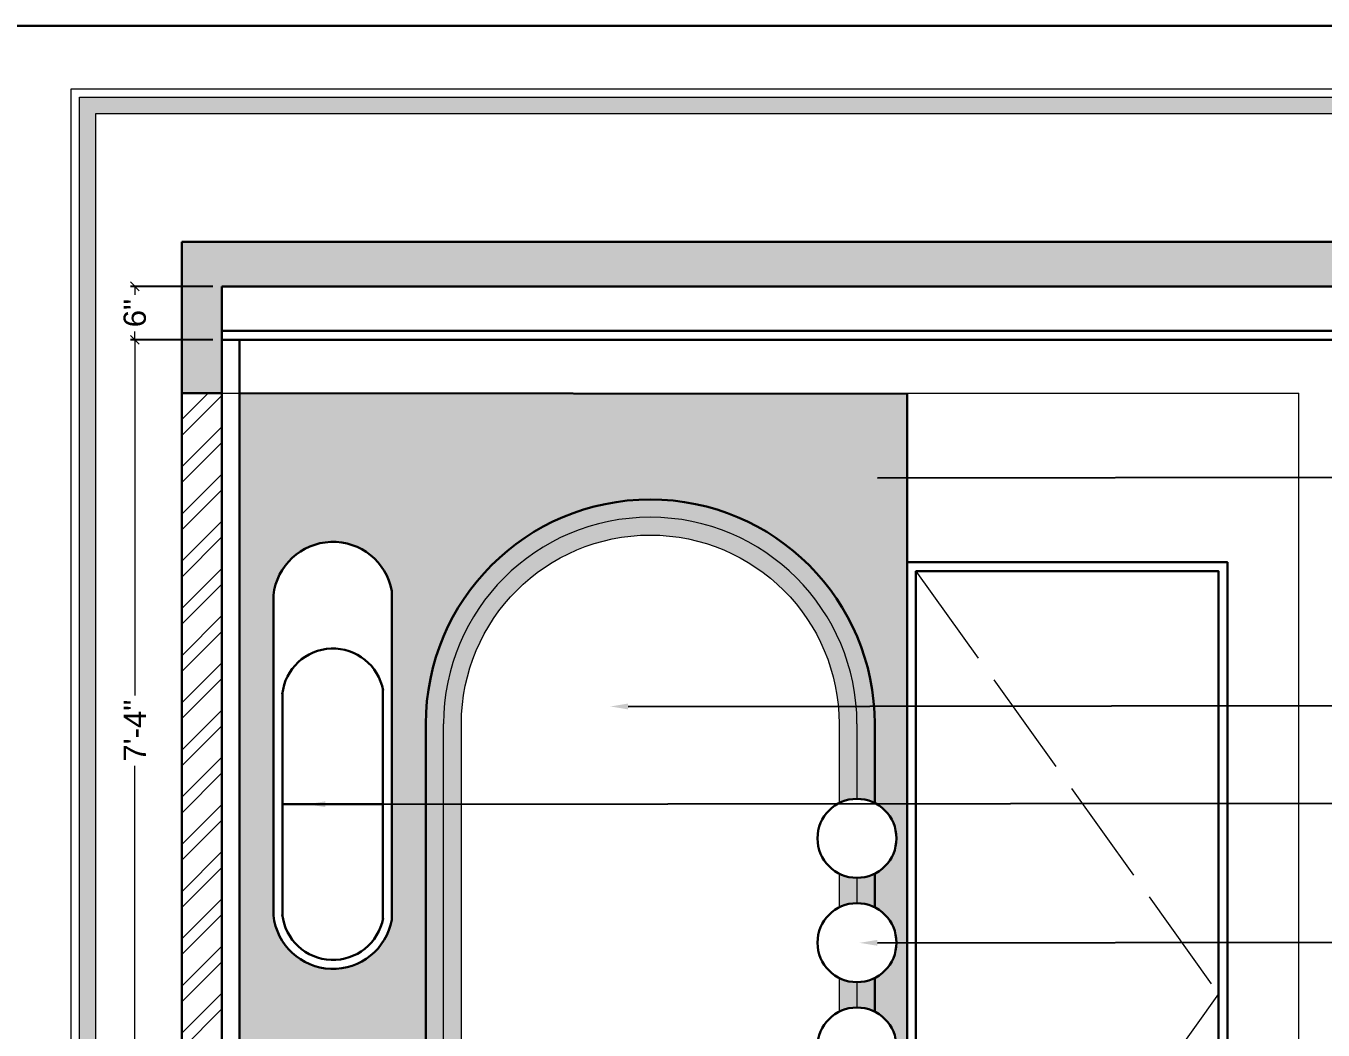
# Model space of a CAD drawing. Header units: millimetres. Extents: x 56222 to 3066687, y -650199 to -121287.
# Drawn here: x 131530.5 to 131676.2, y -183112.4 to -182999.6 of the extents above; entities that cross this region are included whole.
import ezdxf
from ezdxf import colors
from ezdxf.entities.mleader import LeaderData, LeaderLine
from ezdxf.math import Vec2, Vec3

# ---------------------------------------------------------------- set-up
doc = ezdxf.new("R2010")
doc.units = ezdxf.units.MM
doc.header["$MEASUREMENT"] = 0
doc.header["$PDMODE"] = 35
doc.linetypes.add('ACAD_ISO02W100', pattern=[15, 12, -3])
doc.linetypes.add('DASHEDX2', pattern=[1.5, 1, -0.5])
doc.layers.get('Defpoints').update_dxf_attribs({"color": 220})
doc.layers.add('AR HATCH-7', color=7, linetype='Continuous')
for name, color, linetype, lineweight in [('dim05', 1, 'Continuous', 13), ('Dimension', 10, 'DASHEDX2', 20), ('FURNITURE', 32, 'Continuous', 9), ('HACHA', 253, 'Continuous', 5), ('SECTION ( SLAB PLine )', 104, 'Continuous', 30), ('Text', 7, 'Continuous', 15), ('TILE', 14, 'Continuous', 9), ('wall', 7, 'Continuous', 30), ('XX~SLAB ( BEAM )~ ( DIM )', 7, 'Continuous', 9)]:
    doc.layers.add(name, color=color, linetype=linetype, lineweight=lineweight)
doc.styles.add('Arial', font='arial.ttf')
doc.styles.get("Standard").update_dxf_attribs({"font": 'arial.ttf', "height": 6})
doc.styles.add('style4', font='ARIALN.TTF')
doc.dimstyles.new('ISO-25', dxfattribs={"dimtxt": 2.5, "dimasz": 1, "dimexe": 0.5, "dimexo": 1, "dimtad": 0, "dimdec": 1, "dimlunit": 4, "dimtxsty": 'Standard', "dimblk": 'OBLIQUE', "dimcen": 2.5, "dimclrd": 1, "dimclre": 1, "dimclrt": 5, "dimadec": 0, "dimazin": 0, "dimtfac": 1, "dimtdec": 1, "dimtmove": 0, "dimatfit": 3, "dimfxl": 1, "dimlwd": -1, "dimarcsym": 0})

# ---------------------------------------------------------------- blocks, each defined once
blk = doc.blocks.new('_Oblique')
at = {"layer": 'wall', "color": 0, "lineweight": -2}
blk.add_line((-0.5, -0.5), (0.5, 0.5), dxfattribs=at)
blk = doc.blocks.new('*D230')
at = {"layer": 'Defpoints', "color": 0, "lineweight": 30, "transparency": 16777216}
for p in [(131542.7254088489, -183034.8487709358), (131552.4852042001, -183034.8487709358), (131554.4852042001, -183122.673223973)]:
    blk.add_point(p, dxfattribs=at)
at = {"layer": 'dim05', "color": 1, "linetype": 'Continuous', "lineweight": -2, "transparency": 16777216}
for p, q in [((131551.4852042001, -183034.8487709358), (131542.2254088489, -183034.8487709358)), ((131553.4852042001, -183122.673223973), (131542.2254088489, -183122.673223973))]:
    blk.add_line(p, q, dxfattribs=at)
at = {"layer": 'dim05', "color": 1, "linetype": 'Continuous', "transparency": 16777216}
for p, q in [((131542.7254088489, -183034.8487709358), (131542.7254088489, -183074.8234121884)), ((131542.7254088489, -183122.673223973), (131542.7254088489, -183082.6985827204))]:
    blk.add_line(p, q, dxfattribs=at)
at = {"layer": 'dim05', "color": 1, "transparency": 16777216}
for p, rotation in [((131542.7254088489, -183034.8487709358), 90), ((131542.7254088489, -183122.673223973), 270)]:
    blk.add_blockref('_Oblique', p, dxfattribs=dict(at, rotation=rotation))
at = {"layer": 'dim05', "color": 5, "lineweight": 25, "transparency": 16777216, "insert": (131542.7254088488, -183078.7609974544), "char_height": 2.5, "attachment_point": 5, "rotation": 90, "style": 'Arial'}
blk.add_mtext('7\'-4"', dxfattribs=at)
blk = doc.blocks.new('*D231')
at = {"layer": 'Defpoints', "color": 0, "lineweight": 30, "transparency": 16777216}
for p in [(131542.7254088489, -183028.8487709358), (131552.4852042001, -183028.8487709358), (131552.4852042001, -183034.8487709358)]:
    blk.add_point(p, dxfattribs=at)
at = {"layer": 'dim05', "color": 1, "linetype": 'Continuous', "lineweight": -2, "transparency": 16777216}
for p, q in [((131551.4852042001, -183028.8487709358), (131542.2254088489, -183028.8487709358)), ((131551.4852042001, -183034.8487709358), (131542.2254088489, -183034.8487709358))]:
    blk.add_line(p, q, dxfattribs=at)
at = {"layer": 'dim05', "color": 1, "linetype": 'Continuous', "transparency": 16777216}
for p, q in [((131542.7254088489, -183028.8487709358), (131542.7254088489, -183029.7802170477)), ((131542.7254088489, -183034.8487709358), (131542.7254088489, -183033.9173248239))]:
    blk.add_line(p, q, dxfattribs=at)
at = {"layer": 'dim05', "color": 1, "transparency": 16777216}
for p, rotation in [((131542.7254088489, -183028.8487709358), 90), ((131542.7254088489, -183034.8487709358), 270)]:
    blk.add_blockref('_Oblique', p, dxfattribs=dict(at, rotation=rotation))
at = {"layer": 'dim05', "color": 5, "lineweight": 25, "transparency": 16777216, "insert": (131542.7254088488, -183031.8487709358), "char_height": 2.5, "attachment_point": 5, "rotation": 90, "style": 'Arial'}
blk.add_mtext('6"', dxfattribs=at)

msp = doc.modelspace()

# ---------------------------------------------------------------- hatches: boundary and pattern name
at = {"layer": 'AR HATCH-7', "lineweight": 9, "true_color": 0x939598}
h = msp.add_hatch(dxfattribs=at)
h.set_pattern_fill('ANSI32', color=252, scale=10)
h.set_pattern_definition([(45, (0, 0), (-2.651650429449553, 2.651650429449553), []), (45, (1.76776695, 0), (-2.651650429449553, 2.651650429449553), [])])
h.paths.add_polyline_path([(131552.4852042, -183040.8487709356), (131547.9852042, -183040.8487709356), (131547.9852042, -183155.8487709357), (131552.4852042, -183155.8487709357)])
h.paths.add_polyline_path([(131737.9852042, -183040.8487709356), (131733.4852042, -183040.8487709356), (131733.4852042, -183050.1773781594), (131737.9852042, -183050.169955115)])
h.paths.add_polyline_path([(131737.9852042, -183050.169955115), (131733.4852042, -183050.1773781594), (131733.4852042, -183066.1775816904), (131737.9852042, -183066.1545076646)])
h.paths.add_polyline_path([(131737.9852042, -183066.1545076646), (131733.4852042, -183066.1775816904), (131733.4852042, -183075.8639459969), (131737.9852042, -183075.8579782406)])
h.paths.add_polyline_path([(131737.9852042, -183075.8579782406), (131733.4852042, -183075.8639459969), (131733.4852042, -183086.8478570585), (131737.9852042, -183086.8430372943)])
h.paths.add_polyline_path([(131737.9852042, -183086.8430372943), (131733.4852042, -183086.8478570585), (131733.4852042, -183091.682443849), (131737.9852042, -183091.6593698232)])
h.paths.add_polyline_path([(131737.9852042, -183091.6593698232), (131733.4852042, -183091.682443849), (131733.4852042, -183102.4232027702), (131737.9852042, -183102.4157797259)])
h.paths.add_polyline_path([(131737.9852042, -183102.4157797259), (131733.4852042, -183102.4232027702), (131733.4852042, -183119.9589824714), (131737.9852042, -183119.9541627073)])
h.paths.add_polyline_path([(131737.9852042, -183119.9541627073), (131733.4852042, -183119.9589824714), (131733.4852042, -183125.2655519565), (131737.9852042, -183125.2596913561)])
h.paths.add_polyline_path([(131737.9852042, -183125.2596913561), (131733.4852042, -183125.2655519565), (131733.4852042, -183155.8487709357), (131737.9852042, -183155.8487709357)])
h.paths.add_polyline_path([(131765.3410944221, -183026.9532800456), (131791.0333133531, -183026.9532800456), (131791.0333133531, -183023.7758760848), (131765.3410944221, -183023.7758760848)], flags=9)
h.paths.add_polyline_path([(131771.1257188519, -183063.2277574927), (131784.120599122, -183063.2277574927), (131784.120599122, -183060.2108719205), (131771.1257188519, -183060.2108719205)], flags=9)
h.paths.add_polyline_path([(131768.8590051619, -183078.4755826953), (131786.387312812, -183078.4755826953), (131786.387312812, -183075.4040287268), (131768.8590051619, -183075.4040287268)], flags=9)
h.paths.add_polyline_path([(131762.6337840968, -183023.6735214739), (131793.7229119747, -183023.6735214739), (131793.7229119747, -183020.4961175131), (131762.6337840968, -183020.4961175131)], flags=9)
h.paths.add_polyline_path([(131781.1476331081, -183131.0131533922), (131793.4881182001, -183131.0131533922), (131793.4881182001, -183128.6800753161), (131781.1476331081, -183128.6800753161)], flags=9)
h.paths.add_polyline_path([(131778.6473430063, -183089.8708795363), (131790.1634533252, -183089.8708795363), (131790.1634533252, -183087.5670418846), (131778.6473430063, -183087.5670418846)], flags=9)
h.paths.add_polyline_path([(131763.2804073106, -183099.545558126), (131772.1125544601, -183099.545558126), (131772.1125544601, -183097.2109410802), (131763.2804073106, -183097.2109410802)], flags=9)
h.paths.add_polyline_path([(131763.7465314403, -183089.8372786977), (131770.6862588399, -183089.8372786977), (131770.6862588399, -183087.5811491069), (131763.7465314403, -183087.5811491069)], flags=9)
h.paths.add_polyline_path([(131761.4610233761, -183073.2970014975), (131782.5403862383, -183073.2970014975), (131782.5403862383, -183070.1216920679), (131761.4610233761, -183070.1216920679)], flags=9)
h.paths.add_polyline_path([(131765.4319230324, -183165.2369204529), (131782.3712208842, -183165.2369204529), (131782.3712208842, -183162.5880453139), (131765.4319230324, -183162.5880453139)], flags=9)
h.paths.add_polyline_path([(131765.0966717611, -183161.5230808309), (131778.7724432086, -183161.5230808309), (131778.7724432086, -183158.8742056919), (131765.0966717611, -183158.8742056919)], flags=9)
h.paths.add_polyline_path([(131765.4108793371, -183157.3130287163), (131790.5326673569, -183157.3130287163), (131790.5326673569, -183154.6641535774), (131765.4108793371, -183154.6641535774)], flags=9)
h.paths.add_polyline_path([(131765.6263644228, -183153.6630888742), (131785.132116274, -183153.6630888742), (131785.132116274, -183151.0142137352), (131765.6263644228, -183151.0142137352)], flags=9)
h.paths.add_polyline_path([(131760.959267743, -183055.8071612625), (131783.788262406, -183055.8071612625), (131783.788262406, -183052.631851833), (131760.959267743, -183052.631851833)], flags=9)
h.paths.add_polyline_path([(131761.46429735, -183049.9545839423), (131792.0548994577, -183049.9545839423), (131792.0548994577, -183041.8619100704), (131761.46429735, -183041.8619100704)], flags=9)
h.paths.add_polyline_path([(131761.46429735, -183041.181833895), (131794.4418075822, -183041.181833895), (131794.4418075822, -183038.8376045569), (131761.46429735, -183038.8376045569)], flags=9)
h.paths.add_polyline_path([(131761.46429735, -183038.1567524036), (131787.1095920854, -183038.1567524036), (131787.1095920854, -183035.8125230655), (131761.46429735, -183035.8125230655)], flags=9)
h.paths.add_polyline_path([(131761.6548856843, -183033.5006733231), (131770.255161398, -183033.5006733231), (131770.255161398, -183031.1660562773), (131761.6548856843, -183031.1660562773)], flags=9)
h.paths.add_polyline_path([(131790.5005364155, -183118.5867908075), (131792.9242280251, -183118.5867908075), (131792.9242280251, -183116.4017796608), (131790.5005364155, -183116.4017796608)], flags=9)
h.paths.add_polyline_path([(131786.0538443081, -183118.2739747463), (131788.4797057401, -183118.2739747463), (131788.4797057401, -183116.6769854673), (131786.0538443081, -183116.6769854673)], flags=9)
h.paths.add_polyline_path([(131781.6997312894, -183118.2739747461), (131784.1255927214, -183118.2739747461), (131784.1255927214, -183116.6769854671), (131781.6997312894, -183116.6769854671)], flags=9)
h.paths.add_polyline_path([(131761.5891988432, -183118.8111405118), (131776.7280438528, -183118.8111405118), (131776.7280438528, -183116.476523466), (131761.5891988432, -183116.476523466)], flags=9)
h.paths.add_polyline_path([(131782.8569154628, -183123.3358547781), (131791.7880696636, -183123.3358547781), (131791.7880696636, -183120.2363697878), (131782.8569154628, -183120.2363697878)], flags=9)
h.paths.add_polyline_path([(131761.5894553381, -183123.2954414982), (131778.9469816756, -183123.2954414982), (131778.9469816756, -183120.9623634221), (131761.5894553381, -183120.9623634221)], flags=9)
h.paths.add_polyline_path([(131784.2317284013, -183127.4994778542), (131790.3537498965, -183127.4994778542), (131790.3537498965, -183124.3999928639), (131784.2317284013, -183124.3999928639)], flags=9)
h.paths.add_polyline_path([(131761.6020235908, -183130.9701319177), (131774.262101392, -183130.9701319177), (131774.262101392, -183128.7124633572), (131761.6020235908, -183128.7124633572)], flags=9)
h.paths.add_polyline_path([(131783.2062615864, -183135.5811005692), (131791.4294897218, -183135.5811005692), (131791.4294897218, -183133.3249709785), (131783.2062615864, -183133.3249709785)], flags=9)
h.paths.add_polyline_path([(131761.5894553382, -183135.4198252254), (131776.61185164, -183135.4198252254), (131776.61185164, -183133.0867471494), (131761.5894553382, -183133.0867471494)], flags=9)
h.paths.add_polyline_path([(131761.224055154, -183127.1422451088), (131769.476010724, -183127.1422451088), (131769.476010724, -183124.8091670327), (131761.224055154, -183124.8091670327)], flags=9)
h.paths.add_polyline_path([(131762.6211902211, -183111.6651185121), (131794.3773574182, -183111.6651185121), (131794.3773574182, -183107.7394036871), (131762.6211902211, -183107.7394036871)], flags=9)
h.paths.add_polyline_path([(131765.859986543, -183014.8342647433), (131791.7037099037, -183014.8342647433), (131791.7037099037, -183011.6589553137), (131765.859986543, -183011.6589553137)], flags=9)
h.paths.add_polyline_path([(131568.1114574044, -183172.4976384983), (131630.7444724112, -183172.4976384983), (131630.7444724112, -183162.0133274479), (131568.1114574044, -183162.0133274479)], flags=9)
at = {"layer": 'AR HATCH-7', "lineweight": 0, "true_color": 0x939598}
h = msp.add_hatch(dxfattribs=at)
h.set_pattern_fill('AR-CONC', color=252, angle=45)
h.set_pattern_definition([(95, (0, 0), (5.515519991722208, 4.628070788119675), [0.75, -8.25]), (40.00000000000002, (0, 0), (-6.299921673908859, 4.337681495980274), [0.6, -6.6]), (145.45144446, (0.459626655615763, 0.3856725635446194), (-0.7844016433796002, 8.965752213322599), [0.63740192, -7.01142112]), (91.18419999999999, (-1.414213562373095, 1.414213562373095), (8.71693387946328, 6.376137762145187), [1.125, -12.375]), (141.63563549, (-0.6878023983646285, 1.945557908087804), (-0.2790006838437646, 13.49711668190895), [0.95610342, -10.5171376]), (36.18416399000001, (-1.414213562373095, 1.414213562373095), (-0.2790006846561948, 13.49711667396096), [0.9, -9.90000001]), (66, (-0.3535533905932738, 1.767766952966369), (7.067715721143024, 1.373824764677699), [0.7499999999999999, -8.249999999999998]), (11.00000000000004, (-0.3535533905932738, 1.767766952966369), (-3.407085930619541, 6.848084353987662), [0.6, -6.6]), (116.45144474, (0.2354229155045856, 1.882252349166583), (3.660629749971532, 8.22190905583728), [0.6374019000000001, -7.01142112]), (82.50000000000001, (0, 0), (-2.267931853063402, 2.439898176125473), [0, -6.519999999999999, 0, -6.699999999999999, 0, -6.624999999999999]), (52.49999999999999, (0, 0), (-0.9287294220246007, 4.649094499003634), [0, -3.82, 0, -6.37, 0, -2.525]), (12.5, (-1.576848122046001, -1.576848122046001), (3.934181673192061, 3.615207618148607), [0, -2.5, 0, -7.8, 0, -10.35]), (2.499999999999997, (-2.283954903232549, -2.283954903232549), (3.415899831984662, 4.83159806873949), [0, -3.25, 0, -5.18, 0, -7.35])])
h.paths.add_polyline_path([(131737.9852042, -183023.8487709356), (131547.9852042, -183023.8487709356), (131547.9852042, -183040.8487709356), (131552.4852042, -183040.8487709356), (131552.4852042, -183028.8487709357), (131733.4852042001, -183028.8487709357), (131737.9852042, -183028.8487709357)])
h.paths.add_polyline_path([(131737.9852042, -183028.8487709357), (131733.4852042001, -183028.8487709357), (131733.4852042001, -183031.6679019379), (131737.9852042, -183031.6304871028)], flags=17)
h.paths.add_polyline_path([(131737.9852042, -183031.6304871028), (131733.4852042001, -183031.6679019379), (131733.4852042001, -183040.8487709356), (131737.9852042, -183040.8487709356)], flags=17)
at = {"layer": 'AR HATCH-7', "lineweight": 30, "true_color": 0xe7e2df, "transparency": 33554687}
h = msp.add_hatch(color=254, dxfattribs=at)
h.dxf.hatch_style = 1
edge = h.paths.add_edge_path()
edge.add_line((131629.4852042, -183040.8487709356), (131554.4852042, -183040.8487709356))
edge.add_line((131554.4852042, -183040.8487709356), (131554.4852042, -183122.673223973))
edge.add_line((131554.4852042, -183122.673223973), (131575.4109527951, -183122.673223973))
edge.add_line((131575.4109527951, -183122.673223973), (131575.4109527951, -183087.017163861))
edge.add_line((131575.4109527951, -183087.017163861), (131571.6008610338, -183087.0212446929))
edge.add_line((131571.6008610338, -183087.0212446929), (131571.6008610338, -183100.006963003))
edge.add_arc((131564.9832368958, -183098.7983422635), 6.72708802699165, 186.1842160074224, 349.6497656373681, ccw=False)
edge.add_line((131558.2952959588, -183099.5230210521), (131558.2952959588, -183063.5576102674))
edge.add_arc((131564.9832368958, -183064.2822890561), 6.727088027010899, 90, 173.815783992058, ccw=False)
edge.add_line((131564.9832368958, -183057.5552010291), (131564.9480784975, -183057.5544132207))
edge.add_line((131564.9480784975, -183057.5544132207), (131564.9832368958, -183057.5552010291))
edge.add_arc((131564.9832368958, -183064.2822890561), 6.727088027022546, 10.350234362343485, 90, ccw=False)
edge.add_line((131571.6008610338, -183063.0736683166), (131571.6008610338, -183087.0212446929))
edge.add_line((131571.6008610338, -183087.0212446929), (131575.4109527951, -183087.017163861))
edge.add_line((131575.4109527951, -183087.017163861), (131575.4109527951, -183078.0105382809))
edge.add_arc((131600.6325931214, -183078.0105382809), 25.22164032631554, 10.592526118590285, 180.0000000000661, ccw=False)
edge.add_line((131625.4244399521, -183073.3742173824), (131629.4852042, -183073.3688321266))
edge.add_line((131629.4852042, -183073.3688321266), (131629.4852042, -183040.8487709356))
edge = h.paths.add_edge_path(flags=17)
edge.add_line((131629.4852042, -183073.3688321266), (131625.4244399521, -183073.3742173824))
edge.add_arc((131600.6325931213, -183078.0105382809), 25.22164032637338, -6.610889613511972e-11, 10.5925261185659, ccw=False)
edge.add_line((131625.8542334477, -183078.0105382809), (131625.8542334477, -183086.9010242866))
edge.add_arc((131623.8542334482, -183090.8612871335), 4.436629555757349, 61.480835737285815, 63.20544899635638, ccw=False)
edge.add_line((131625.9725141191, -183086.9630094607), (131629.4852042, -183086.9592471635))
edge.add_line((131629.4852042, -183086.9592471635), (131629.4852042, -183073.3688321266))
edge = h.paths.add_edge_path(flags=17)
edge.add_line((131629.4852042, -183086.9592471635), (131625.9725141191, -183086.9630094607))
edge.add_arc((131623.8542334477, -183090.8612871337), 4.436629556121227, 0, 61.48083573256878, ccw=False)
edge.add_arc((131623.8542334477, -183090.8612871337), 4.436629556119442, 296.7945510083305, 359.99999999962415, ccw=False)
edge.add_line((131625.8542334477, -183094.8215499808), (131625.8542334477, -183098.6234983395))
edge.add_arc((131623.8542334477, -183102.5837611866), 4.43662955611028, -0.16745377827578523, 63.20544899150008, ccw=False)
edge.add_line((131628.2908440556, -183102.5967277494), (131629.4852042, -183102.5947575743))
edge.add_line((131629.4852042, -183102.5947575743), (131629.4852042, -183086.9592471635))
edge = h.paths.add_edge_path(flags=17)
edge.add_line((131629.4852042, -183102.5947575743), (131628.2908440556, -183102.5967277494))
edge.add_arc((131623.8542334477, -183102.5837611866), 4.436629556105052, 296.79455100849987, 359.8325462217242, ccw=False)
edge.add_line((131625.8542334477, -183106.5440240337), (131625.8542334477, -183110.3459723925))
edge.add_arc((131623.8542334477, -183114.3062352396), 4.43662955613626, 3.757918420888018e-10, 63.20544899166953, ccw=False)
edge.add_arc((131623.8542334477, -183114.3062352396), 4.436629556119442, 296.7945510083305, 359.99999999962415, ccw=False)
edge.add_line((131625.8542334477, -183118.2664980867), (131625.8542334477, -183120.0742615593))
edge.add_line((131625.8542334477, -183120.0742615593), (131629.4852042, -183120.0703725764))
edge.add_line((131629.4852042, -183120.0703725764), (131629.4852042, -183102.5947575743))
h.paths.add_polyline_path([(131629.4852042, -183120.0703725764), (131625.8542334477, -183120.0742615593), (131625.8542334477, -183125.4057257591), (131629.4852042, -183125.4009969439)])
edge = h.paths.add_edge_path()
edge.add_line((131629.4852042, -183125.4009969439), (131625.8542334477, -183125.4057257591))
edge.add_line((131625.8542334477, -183125.4057257591), (131625.8542334477, -183135.8381298537))
edge.add_arc((131625.6303663733, -183137.8255612445), 2.000000000022324, 8.33779267850332e-10, 83.57321245498753, ccw=False)
edge.add_line((131627.6303663733, -183137.8255612445), (131627.6303663734, -183155.8487709357))
edge.add_line((131627.6303663734, -183155.8487709357), (131629.4852042, -183155.8487709357))
edge.add_line((131629.4852042, -183155.8487709357), (131629.4852042, -183125.4009969439))
edge = h.paths.add_edge_path()
edge.add_line((131625.8542334477, -183125.4057257591), (131623.8542334477, -183125.4083304704))
edge.add_line((131623.8542334477, -183125.4083304704), (131623.8542334477, -183135.8255612445))
edge.add_line((131623.8542334477, -183135.8255612445), (131625.6303663733, -183135.8255612445))
edge.add_arc((131625.6303663733, -183137.8255612445), 2.000000000029104, 83.57321245333048, 89.9999999983325, ccw=False)
edge.add_line((131625.8542334477, -183135.8381298537), (131625.8542334477, -183125.4057257591))
h.paths.add_polyline_path([(131623.8542334477, -183125.4083304704), (131621.8542334477, -183125.4109351817), (131621.8542334477, -183135.8255612445), (131623.8542334477, -183135.8255612445)])
h.paths.add_polyline_path([(131625.8542334477, -183120.0742615593), (131623.8542334477, -183120.0764036767), (131623.8542334477, -183125.4083304704), (131625.8542334477, -183125.4057257591)])
h.paths.add_polyline_path([(131623.8542334477, -183120.0764036767), (131621.8542334477, -183120.0785457941), (131621.8542334477, -183125.4109351817), (131623.8542334477, -183125.4083304704)])
edge = h.paths.add_edge_path(flags=17)
edge.add_arc((131623.8542334477, -183114.3062352396), 4.436629556149379, 270.00000000037585, 296.79455100866596, ccw=False)
edge.add_line((131623.8542334477, -183118.7428647957), (131623.8542334477, -183120.0764036767))
edge.add_line((131623.8542334477, -183120.0764036767), (131625.8542334477, -183120.0742615593))
edge.add_line((131625.8542334477, -183120.0742615593), (131625.8542334477, -183118.2664980867))
edge = h.paths.add_edge_path(flags=17)
edge.add_arc((131623.8542334477, -183114.3062352396), 4.436629556148546, 243.20544899133398, 269.99999999962415, ccw=False)
edge.add_line((131621.8542334477, -183118.2664980867), (131621.8542334477, -183120.0785457941))
edge.add_line((131621.8542334477, -183120.0785457941), (131623.8542334477, -183120.0764036767))
edge.add_line((131623.8542334477, -183120.0764036767), (131623.8542334477, -183118.7428647957))
edge = h.paths.add_edge_path(flags=17)
edge.add_arc((131623.8542334477, -183102.5837611866), 4.436629556123401, 270.00000000037585, 296.7945510088354, ccw=False)
edge.add_line((131623.8542334477, -183107.0203907427), (131623.8542334477, -183109.8696056835))
edge.add_arc((131623.8542334477, -183114.3062352396), 4.436629556148546, 63.20544899133398, 89.99999999962421, ccw=False)
edge.add_line((131625.8542334477, -183110.3459723925), (131625.8542334477, -183106.5440240337))
edge = h.paths.add_edge_path(flags=17)
edge.add_arc((131623.8542334477, -183102.5837611866), 4.436629556119442, 243.2054489911646, 269.99999999962415, ccw=False)
edge.add_line((131621.8542334477, -183106.5440240337), (131621.8542334477, -183110.3459723925))
edge.add_arc((131623.8542334477, -183114.3062352396), 4.436629556149379, 90.00000000037579, 116.79455100866599, ccw=False)
edge.add_line((131623.8542334477, -183109.8696056835), (131623.8542334477, -183107.0203907427))
edge = h.paths.add_edge_path(flags=17)
edge.add_arc((131623.8542334477, -183090.8612871337), 4.436629556149379, 270.00000000037585, 296.79455100866596, ccw=False)
edge.add_line((131623.8542334477, -183095.2979166898), (131623.8542334477, -183098.1471316305))
edge.add_arc((131623.8542334477, -183102.5837611866), 4.436629556119442, 63.20544899116459, 89.99999999962421, ccw=False)
edge.add_line((131625.8542334477, -183098.6234983395), (131625.8542334477, -183094.8215499808))
edge = h.paths.add_edge_path(flags=17)
edge.add_arc((131623.8542334477, -183090.8612871337), 4.436629556148546, 243.20544899133398, 269.99999999962415, ccw=False)
edge.add_line((131621.8542334477, -183094.8215499808), (131621.8542334477, -183098.6234983395))
edge.add_arc((131623.8542334477, -183102.5837611866), 4.436629556123401, 90.00000000037579, 116.79455100883541, ccw=False)
edge.add_line((131623.8542334477, -183098.1471316305), (131623.8542334477, -183095.2979166898))
edge = h.paths.add_edge_path(flags=17)
edge.add_line((131625.4244399521, -183073.3742173824), (131623.3872443433, -183073.3769190462))
edge.add_arc((131600.6325931213, -183078.0105382809), 23.22164032639741, -7.179323802120052e-11, 11.509993107715104, ccw=False)
edge.add_line((131623.8542334477, -183078.0105382809), (131623.8542334477, -183086.4246575776))
edge.add_arc((131623.8542334477, -183090.8612871337), 4.436629556148546, 63.20544899133398, 89.99999999962421, ccw=False)
edge.add_line((131625.8542334477, -183086.9010242866), (131625.8542334477, -183078.0105382809))
edge.add_arc((131600.6325931213, -183078.0105382809), 25.22164032637374, 359.9999999999339, 370.592526118566)
edge = h.paths.add_edge_path(flags=16)
edge.add_line((131623.3872443433, -183073.3769190462), (131621.3428009816, -183073.3796303217))
edge.add_arc((131600.6325931214, -183078.010538281), 21.22164032631614, 7.861444828449748e-11, 12.60428963680431, ccw=False)
edge.add_line((131621.8542334477, -183078.0105382809), (131621.8542334477, -183086.9010242866))
edge.add_arc((131623.8542334477, -183090.8612871337), 4.436629556149379, 90.00000000037579, 116.79455100866599, ccw=False)
edge.add_line((131623.8542334477, -183086.4246575776), (131623.8542334477, -183078.0105382809))
edge.add_arc((131600.6325931213, -183078.0105382809), 23.22164032640285, 359.9999999999282, 371.5099931077151)
edge = h.paths.add_edge_path(flags=17)
edge.add_line((131575.4109527951, -183078.0105382809), (131575.4109527951, -183087.017163861))
edge.add_line((131575.4109527951, -183087.017163861), (131577.4109527951, -183087.0150217436))
edge.add_line((131577.4109527951, -183087.0150217436), (131577.4109527951, -183078.0105382809))
edge.add_arc((131600.6325931214, -183078.0105382809), 23.22164032631554, 11.509993107828393, 180, ccw=False)
edge.add_line((131623.3872443433, -183073.3769190462), (131625.4244399521, -183073.3742173824))
edge.add_arc((131600.6325931214, -183078.0105382809), 25.22164032632151, 10.59252611865526, 180)
edge = h.paths.add_edge_path(flags=16)
edge.add_line((131577.4109527951, -183078.0105382809), (131577.4109527951, -183087.0150217436))
edge.add_line((131577.4109527951, -183087.0150217436), (131579.4109527951, -183087.0128796262))
edge.add_line((131579.4109527951, -183087.0128796262), (131579.4109527951, -183078.0105382809))
edge.add_arc((131600.6325931214, -183078.0105382809), 21.22164032631554, 12.604289636727685, 180, ccw=False)
edge.add_line((131621.3428009816, -183073.3796303217), (131623.3872443433, -183073.3769190462))
edge.add_arc((131600.6325931214, -183078.0105382809), 23.22164032631766, 11.50999310782845, 180)
h.paths.add_polyline_path([(131579.4109527951, -183087.0128796262), (131577.4109527951, -183087.0150217436), (131577.4109527951, -183120.1261471566), (131579.4109527951, -183120.1240050392)], flags=17)
h.paths.add_polyline_path([(131577.4109527951, -183087.0150217436), (131575.4109527951, -183087.017163861), (131575.4109527951, -183120.128289274), (131577.4109527951, -183120.1261471566)], flags=17)
h.paths.add_polyline_path([(131579.4109527951, -183120.1240050392), (131577.4109527951, -183120.1261471566), (131577.4109527951, -183122.673223973), (131579.4109527951, -183122.673223973)], flags=17)
h.paths.add_polyline_path([(131577.4109527951, -183120.1261471566), (131575.4109527951, -183120.128289274), (131575.4109527951, -183122.673223973), (131577.4109527951, -183122.673223973)], flags=17)
at = {"layer": 'Dimension', "linetype": 'Continuous', "true_color": 0xd39e00}
h = msp.add_hatch(color=42, dxfattribs=at)
h.paths.add_polyline_path([(131536.4990437951, -183007.5772644597), (131536.4990437951, -183192.4133636831), (131799.0968054884, -183192.4133636831), (131799.0968054884, -183007.5772644597)])
h.paths.add_polyline_path([(131538.3420062482, -183009.4202269126), (131797.2538430354, -183009.4202269126), (131797.2538430354, -183190.5704012301), (131538.3420062482, -183190.5704012301)], flags=16)

# ---------------------------------------------------------------- linework, layer by layer
at = {"layer": 'Dimension', "color": 42, "linetype": 'Continuous', "true_color": 0xd39e00}
for points in [[(131535.5775625686, -183006.6557832332), (131800.0182867149, -183006.6557832332), (131800.0182867149, -183193.3348449096), (131535.5775625686, -183193.3348449096)], [(131536.4990437951, -183007.5772644597), (131799.0968054884, -183007.5772644597), (131799.0968054884, -183192.4133636831), (131536.4990437951, -183192.4133636831)], [(131538.3420062482, -183009.4202269126), (131797.2538430354, -183009.4202269126), (131797.2538430354, -183190.5704012301), (131538.3420062482, -183190.5704012301)]]:
    msp.add_lwpolyline(points, close=True, dxfattribs=at)
at = {"layer": 'FURNITURE', "lineweight": 30}
for p, q in [((131554.4852042, -183034.8487709357), (131554.4852042, -183155.8487709357)), ((131629.4852042, -183040.9304602229), (131554.4852042, -183040.8487709356)), ((131629.4852042, -183155.8487709357), (131629.4852042, -183040.8487709356)), ((131559.2952959588, -183074.5397837377), (131559.2952959588, -183099.5230210522)), ((131575.4109527951, -183122.673223973), (131575.4109527951, -183078.0105382809)), ((131625.8542334477, -183078.0105382809), (131625.8542334477, -183086.9010242866)), ((131559.2952959588, -183087.0314023949), (131570.6008610338, -183087.0314023949)), ((131625.8542334477, -183094.8215499808), (131625.8542334477, -183098.6234983395)), ((131625.8542334477, -183106.5440240337), (131625.8542334477, -183110.3459723925))]:
    msp.add_line(p, q, dxfattribs=at)
at = {"layer": 'FURNITURE', "lineweight": 5}
for p, q in [((131577.4109527951, -183122.673223973), (131577.4109527951, -183078.0105382809)), ((131623.8542334477, -183078.0105382809), (131623.8542334477, -183086.4246575776)), ((131623.8542334477, -183095.2979166898), (131623.8542334477, -183098.1471316305)), ((131623.8542334477, -183107.0203907427), (131623.8542334477, -183109.8696056835))]:
    msp.add_line(p, q, dxfattribs=at)
msp.add_lwpolyline([(131579.4109527951, -183122.673223973), (131579.4109527951, -183078.0105382809, -0.9999999999999999), (131621.8542334477, -183078.0105382809), (131621.8542334477, -183086.9010242866)], format="xyb", dxfattribs=at)
at = {"layer": 'FURNITURE', "lineweight": 30}
msp.add_lwpolyline([(131571.6008610338, -183100.006963003), (131571.6008610338, -183063.0736683166, 0.8652008510593471), (131558.2952959588, -183063.5576102674), (131558.2952959588, -183099.5230210522)], format="xyb", dxfattribs=at)
for points in [[(131565.0835340615, -183057.5544132207), (131564.9480784975, -183057.5544132207)], [(131570.6008610338, -183100.006963003), (131570.6008610338, -183074.0558417868)], [(131564.7387250022, -183105.5209851409), (131565.2277487895, -183105.5209851409)]]:
    msp.add_lwpolyline(points, dxfattribs=at)
at = {"layer": 'FURNITURE', "linetype": 'ACAD_ISO02W100', "lineweight": 5}
msp.add_lwpolyline([(131630.4852042, -183060.8487709357), (131664.4852042, -183108.3487709357), (131630.4852042, -183155.8487709357)], dxfattribs=at)
at = {"layer": 'FURNITURE', "lineweight": 5}
for points in [[(131621.8542334477, -183094.8215499808), (131621.8542334477, -183098.6234983395)], [(131621.8542334477, -183106.5440240337), (131621.8542334477, -183110.3459723925)]]:
    msp.add_lwpolyline(points, dxfattribs=at)
at = {"layer": 'FURNITURE', "lineweight": 30}
for centre in [(131623.8542334477, -183090.8612871337), (131623.8542334477, -183102.5837611866), (131623.8542334477, -183114.3062352396)]:
    msp.add_circle(centre, 4.436629556119442, dxfattribs=at)
for centre, radius, start, end in [((131600.6325931214, -183078.0105382809), 25.22164032631554, 0, 180), ((131564.9832368958, -183075.2644625263), 5.727088027015053, 10.3502343623435, 173.8157839918651), ((131564.9832368958, -183098.7983422635), 6.727088027015053, 186.1842160074672, 349.6497656387023), ((131564.9832368958, -183098.7983422635), 5.727088027015053, 186.1842160074671, 349.6497656387023)]:
    msp.add_arc(centre, radius, start, end, dxfattribs=at)
at = {"layer": 'FURNITURE', "lineweight": 5}
msp.add_arc((131600.6325931214, -183078.0105382809), 23.22164032631554, 0, 180, dxfattribs=at)
at = {"layer": 'HACHA', "color": 9, "lineweight": 5, "true_color": 0xc7c8ca}
for p in [(131552.4852042, -183040.8487709356), (131673.4852042, -183155.8487709357)]:
    msp.add_line(p, (131673.4852042, -183040.8487709356), dxfattribs=at)
at = {"layer": 'SECTION ( SLAB PLine )', "color": 1}
for p, q in [((131547.9852042, -183023.8487709356), (131547.9852042, -183040.8487709356)), ((131547.9852042, -183023.8487709356), (131737.9852042, -183023.8487709356)), ((131552.4852042, -183028.8487709358), (131552.4852042, -183040.8487709356)), ((131552.4852042, -183028.8487709357), (131733.4852042001, -183028.8487709357)), ((131547.9852042, -183040.8487709356), (131552.4852042, -183040.8487709356))]:
    msp.add_line(p, q, dxfattribs=at)
at = {"layer": 'SECTION ( SLAB PLine )', "color": 6}
for p, q in [((131552.4852042, -183033.8487709357), (131733.4852042001, -183033.8487709357)), ((131552.4852042, -183034.8487709357), (131733.4852042001, -183034.8487709357))]:
    msp.add_line(p, q, dxfattribs=at)
at = {"layer": 'TILE', "color": 242, "lineweight": 30, "true_color": 0xcd2027}
msp.add_lwpolyline([(131001.3759756326, -182999.5871448811), (132066.7549699799, -182999.5871448811), (132066.7549699799, -183428.424590302), (131001.3759756326, -183428.424590302)], close=True, dxfattribs=at)
at = {"layer": 'XX~SLAB ( BEAM )~ ( DIM )', "lineweight": 30}
for p, q in [((131547.9852042, -183040.8487709356), (131547.9852042, -183155.8487709357)), ((131552.4852042, -183040.8487709356), (131552.4852042, -183155.8487709357))]:
    msp.add_line(p, q, dxfattribs=at)
for points in [[(131629.4852042, -183155.8487709357), (131629.4852042, -183059.8487709357), (131665.4852042, -183059.8487709357), (131665.4852042, -183155.8487709357)], [(131630.4852042, -183155.8487709357), (131630.4852042, -183060.8487709357), (131664.4852042, -183060.8487709357), (131664.4852042, -183155.8487709357)]]:
    msp.add_lwpolyline(points, dxfattribs=at)

# ---------------------------------------------------------------- dimensions: what is measured, and where the dimension line sits
at = {"layer": 'dim05', "color": 27, "lineweight": 25, "true_color": 0x7d5120}
for base, p1, p2, picture, middle in [((131542.7254088489, -183028.8487709358), (131552.4852042, -183034.8487709357), (131552.4852042, -183028.8487709358), '*D231', (131542.7254088488, -183031.8487709358)), ((131542.7254088489, -183034.8487709358), (131554.4852042, -183122.673223973), (131552.4852042, -183034.8487709357), '*D230', (131542.7254088488, -183078.7609974544))]:
    dim = msp.add_linear_dim(base=base, p1=p1, p2=p2, angle=90, dimstyle='ISO-25', override={"dimtxsty": 'Arial', "dimtmove": 1}, dxfattribs=at)
    dim.commit()
    dim.dimension.update_dxf_attribs({"geometry": picture, "text_midpoint": middle})

# ---------------------------------------------------------------- leaders
at = {"layer": 'Text', "color": 1, "lineweight": 0, "ltscale": 20}
ml = msp.add_multileader_mtext('Standard', dxfattribs=at)
ml.set_content('wall \\Ppaneling', color=1, style='style4')
ml.set_leader_properties()
ml.build(insert=Vec2(0, 0))
ml.multileader.update_dxf_attribs({"dogleg_length": 2.024561314337916, "arrow_head_size": 2})
ctx = ml.context
ctx.base_point, ctx.char_height, ctx.arrow_head_size, ctx.landing_gap_size, ctx.plane_origin = Vec3(131741.0228420548, -183050.1682839789), 3, 2, 0.4, Vec3(131673.9873459915, -183050.1682839789)
notes = []
notes.append((ctx, [(0, (1, 1, 0), (131738.9982807405, -183050.1682839789), (1, 0), 2.024561314337916, [(0, [(131624.1497500835, -183050.357734144)], 0, [])])]))
ctx.mtext.insert = Vec3(131741.4228420548, -183048.2272880717)
ml = msp.add_multileader_mtext('Standard', dxfattribs=at)
ml.set_content('mirror', color=1, style='style4')
ml.set_leader_properties()
ml.build(insert=Vec2(0, 0))
ml.multileader.update_dxf_attribs({"dogleg_length": 2.024561314337916, "arrow_head_size": 2})
ctx = ml.context
ctx.base_point, ctx.char_height, ctx.arrow_head_size, ctx.landing_gap_size, ctx.plane_origin = Vec3(131741.0228420548, -183075.8566347309), 3, 2, 0.4, Vec3(131673.9873459915, -183075.8566347309)
notes.append((ctx, [(0, (1, 1, 0), (131738.9982807405, -183075.8566347309), (1, 0), 2.024561314337916, [(0, [(131596.1429594918, -183076.0460848959)], 0, [])])]))
ctx.mtext.insert = Vec3(131741.4228420548, -183074.3320781142)
ml = msp.add_multileader_mtext('Standard', dxfattribs=at)
ml.set_content('metal shelf', color=1, style='style4')
ml.set_leader_properties()
ml.build(insert=Vec2(0, 0))
ml.multileader.update_dxf_attribs({"dogleg_length": 2.024561314337916, "arrow_head_size": 2})
ctx = ml.context
ctx.base_point, ctx.char_height, ctx.arrow_head_size, ctx.landing_gap_size, ctx.plane_origin = Vec3(131741.0228420548, -183086.8419522298), 3, 2, 0.4, Vec3(131673.9873459915, -183086.8419522298)
notes.append((ctx, [(0, (1, 1, 0), (131738.9982807405, -183086.8419522298), (1, 0), 2.024561314337916, [(0, [(131562.1170652404, -183087.0314023949)], 0, [])])]))
ctx.mtext.insert = Vec3(131741.4228420548, -183085.3173956132)
ml = msp.add_multileader_mtext('Standard', dxfattribs=at)
ml.set_content('wall light', color=1, style='style4')
ml.set_leader_properties()
ml.build(insert=Vec2(0, 0))
ml.multileader.update_dxf_attribs({"dogleg_length": 2.024561314337916, "arrow_head_size": 2})
ctx = ml.context
ctx.base_point, ctx.char_height, ctx.arrow_head_size, ctx.landing_gap_size, ctx.plane_origin = Vec3(131741.0228420548, -183102.4141085898), 3, 2, 0.4, Vec3(131673.9873459915, -183102.4141085898)
notes.append((ctx, [(0, (1, 1, 0), (131738.9982807405, -183102.4141085898), (1, 0), 2.024561314337916, [(0, [(131624.1497500835, -183102.6035587549)], 0, [])])]))
ctx.mtext.insert = Vec3(131741.4228420548, -183100.4731126826)
for ctx, leaders in notes:
    for number, flags, end, landing, length, lines in leaders:
        leader = LeaderData()
        leader.index, (leader.has_last_leader_line, leader.has_dogleg_vector, leader.attachment_direction) = number, flags
        leader.last_leader_point, leader.dogleg_vector, leader.dogleg_length = Vec3(end), Vec3(landing), length
        for number, points, colour, breaks in lines:
            line = LeaderLine()
            line.index, line.vertices, line.color, line.breaks = number, Vec3.list(points), colors.encode_raw_color(colour), breaks
            leader.lines.append(line)
        ctx.leaders.append(leader)

doc.saveas('drawing.dxf')
